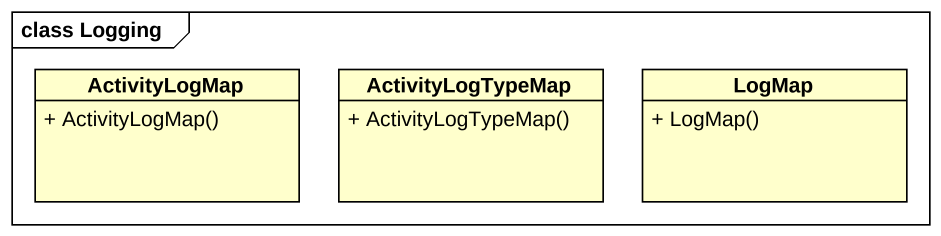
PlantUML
@startuml
mainframe class Logging
hide circle
hide empty members
skinparam classAttributeIconSize 0
class ActivityLogMap {
  + ActivityLogMap()
}
class ActivityLogTypeMap {
  + ActivityLogTypeMap()
}
class LogMap {
  + LogMap()
}
@enduml
